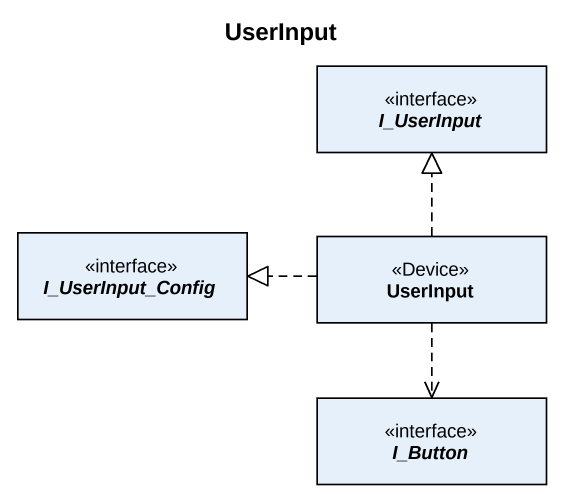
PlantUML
@startuml
title UserInput
hide circle
hide empty members
interface I_UserInput
interface I_UserInput_Config
class UserInput <<Device>>
interface I_Button
UserInput .up.|> I_UserInput
UserInput .left.|> I_UserInput_Config
UserInput ..> I_Button
@enduml
